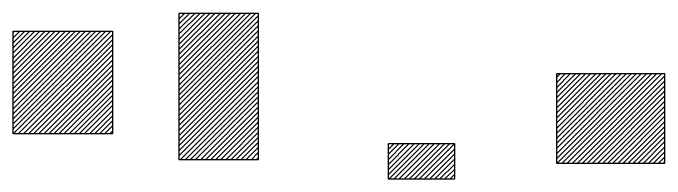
# Model space of a CAD drawing. Extents: x -2209072 to 495824, y -92434 to 572724.
# Drawn here: x -78669 to -49819, y 523483 to 530833 of the extents above; entities that cross this region are included whole.
import ezdxf

# ---------------------------------------------------------------- set-up
doc = ezdxf.new("R2010")
doc.units = 0
doc.header["$LTSCALE"] = 1000
doc.header["$MEASUREMENT"] = 0
doc.linetypes.add('X-104 6#7#平面$0$104-1112 结构$0$$AUDIT_BAD_LTYPE1', pattern=[0])
doc.layers.get('0').update_dxf_attribs({"linetype": 'CONTINUOUS'})
doc.layers.add('X-104 6#7#平面$0$EH_石材', color=116, linetype='CONTINUOUS')

# ---------------------------------------------------------------- blocks, each defined once
blk = doc.blocks.new('X-104 6#7#平面')
at = {"layer": 'X-104 6#7#平面$0$EH_石材', "linetype": 'X-104 6#7#平面$0$104-1112 结构$0$$AUDIT_BAD_LTYPE1'}
h = blk.add_hatch(dxfattribs=at)
h.set_pattern_fill('ANSI31', color=18, scale=100)
h.set_pattern_definition([(45, (84100, 59400), (-112.2532, 112.2532), [])])
h.paths.add_polyline_path([(-54619, 524183), (-49819, 524183), (-49819, 528133), (-54619, 528133)])
h.paths.add_polyline_path([(-62069, 523483), (-59119, 523483), (-59119, 525033), (-62069, 525033)])
h.paths.add_polyline_path([(-67819, 524333), (-71319, 524333), (-71319, 530833), (-67819, 530833)])
h.paths.add_polyline_path([(-78669, 530033), (-74269, 530033), (-74269, 525483), (-78669, 525483)])
at = {"layer": 'X-104 6#7#平面$0$EH_石材', "color": 1, "linetype": 'X-104 6#7#平面$0$104-1112 结构$0$$AUDIT_BAD_LTYPE1'}
for points in [[(-67819, 524333), (-71319, 524333), (-71319, 530833), (-67819, 530833)], [(-78669, 530033), (-74269, 530033), (-74269, 525483), (-78669, 525483)], [(-54619, 524183), (-49819, 524183), (-49819, 528133), (-54619, 528133)], [(-62069, 523483), (-59119, 523483), (-59119, 525033), (-62069, 525033)]]:
    blk.add_lwpolyline(points, close=True, dxfattribs=at)

msp = doc.modelspace()

# ---------------------------------------------------------------- block references
msp.add_blockref('X-104 6#7#平面', (0, 0))

doc.saveas('drawing.dxf')
